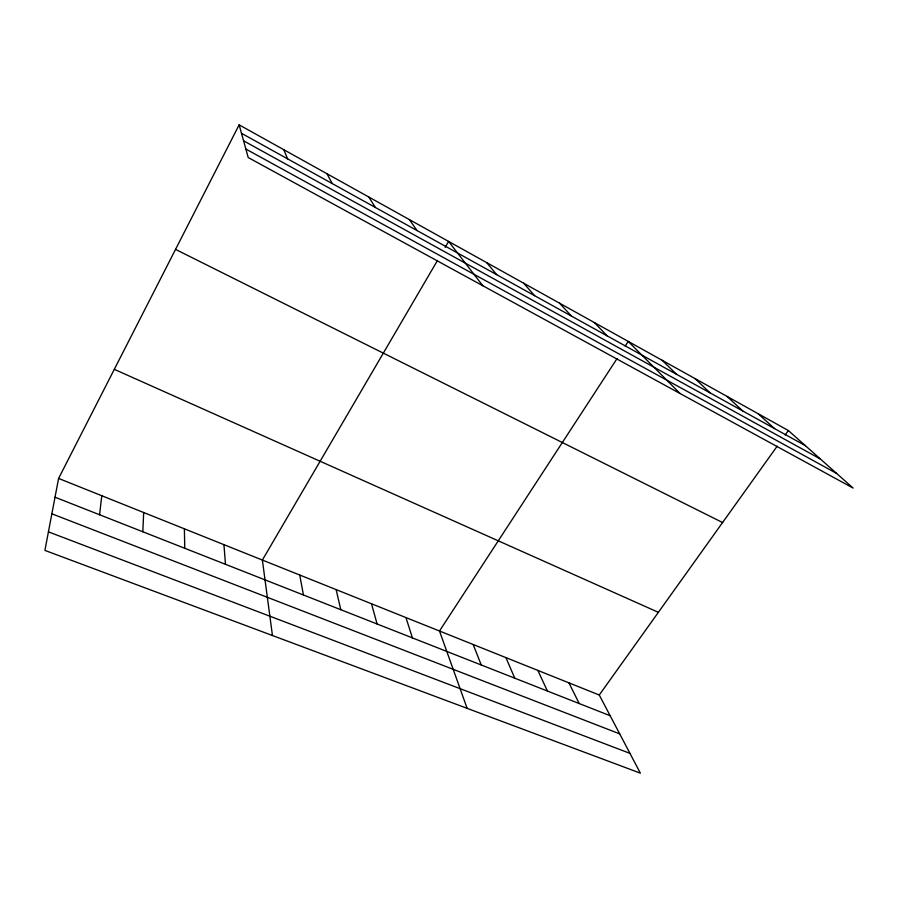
<?xml version="1.0" encoding="UTF-8"?>
<svg xmlns="http://www.w3.org/2000/svg" width="898" height="898" viewBox="0 0 898 898"><rect width="100%" height="100%" fill="white"/><g stroke="black" fill="none" stroke-linecap="round" stroke-linejoin="round"><path stroke-width="1.35" d="M142.816 531.773L143.68 512.511M99.588 514.756L101.766 495.718M58.595 478.432L44.9 550.395L640.364 773.156L599.258 695.007L58.595 478.432L239.137 124.844L788.354 430.535L853.1 488.074L248.218 157.543L239.137 124.844M437.506 260.442L262.373 560.06L272.453 635.515M445.15 247.377L448.618 241.439L482.765 285.71M617.038 358.594L439.492 631.002L467.14 708.354M625.255 345.999L628.241 341.42L680.078 393.526M599.258 695.007L777.197 446.149M785.166 434.991L788.354 430.535M48.425 531.852L629.947 753.355M51.86 513.802L619.687 733.857M55.025 497.211L610.169 715.74M114.293 369.336L658.369 612.324M175.548 249.386L722.576 522.535M245.85 149.046L836.599 473.403M243.571 140.818L820.413 459.024M241.483 133.297L805.439 445.711M758.114 413.697L774.581 428.615M727.01 396.388L742.837 411.037M695.03 378.586L710.161 392.931M662.118 360.266L676.508 374.286M594.397 322.573L607.171 335.874M559.555 303.187L571.454 316.096M523.68 283.218L534.636 295.7M486.716 262.643L496.684 274.676M409.331 219.572L417.087 230.584M368.809 197.021L375.342 207.46M326.973 173.729L332.215 183.562M568.939 682.862L579.21 703.549M537.835 670.402L547.421 691.045M505.911 657.617L514.779 678.192M283.779 149.685L287.618 158.856M473.145 644.483L481.249 664.991M405.941 617.566L412.418 637.906M371.503 603.77L377.093 623.998M336.121 589.593L340.791 609.708M299.752 575.034L303.445 595.004M223.939 544.659L225.477 564.314M184.382 528.821L184.763 548.285"/></g></svg>
